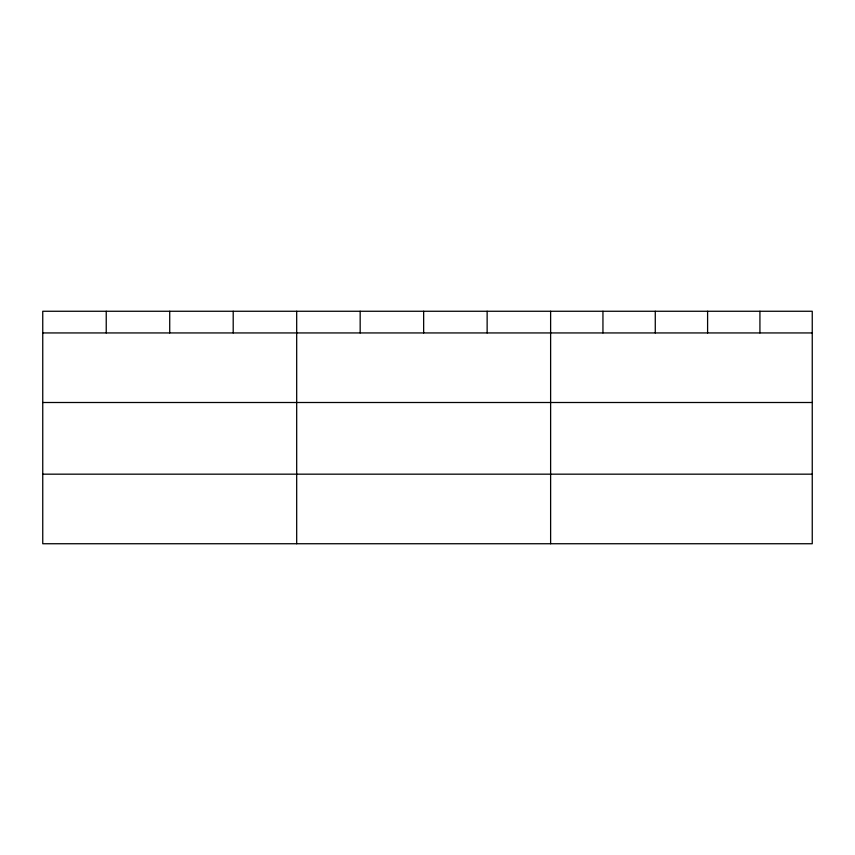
<?xml version="1.0" encoding="UTF-8"?>
<svg xmlns="http://www.w3.org/2000/svg" width="855" height="855" viewBox="0 0 855 855"><rect width="100%" height="100%" fill="white"/><g stroke="black" fill="none" stroke-linecap="round" stroke-linejoin="round"><path stroke-width="1.28" d="M812.25 402.502L812.25 311.263L42.75 311.263L42.75 543.737L812.25 543.737L812.25 402.502L42.75 402.502M42.75 332.937L812.25 332.937M42.75 474.172L812.25 474.172M759.924 311.263L759.924 332.937M707.598 311.263L707.598 332.937M655.272 311.263L655.272 332.937M602.946 311.263L602.946 332.937M550.62 311.263L550.62 543.737M487.136 311.263L487.136 332.937M423.653 311.263L423.653 332.937M360.169 311.263L360.169 332.937M296.685 311.263L296.685 543.737M233.201 311.263L233.201 332.937M169.718 311.263L169.718 332.937M106.234 311.263L106.234 332.937"/></g></svg>
